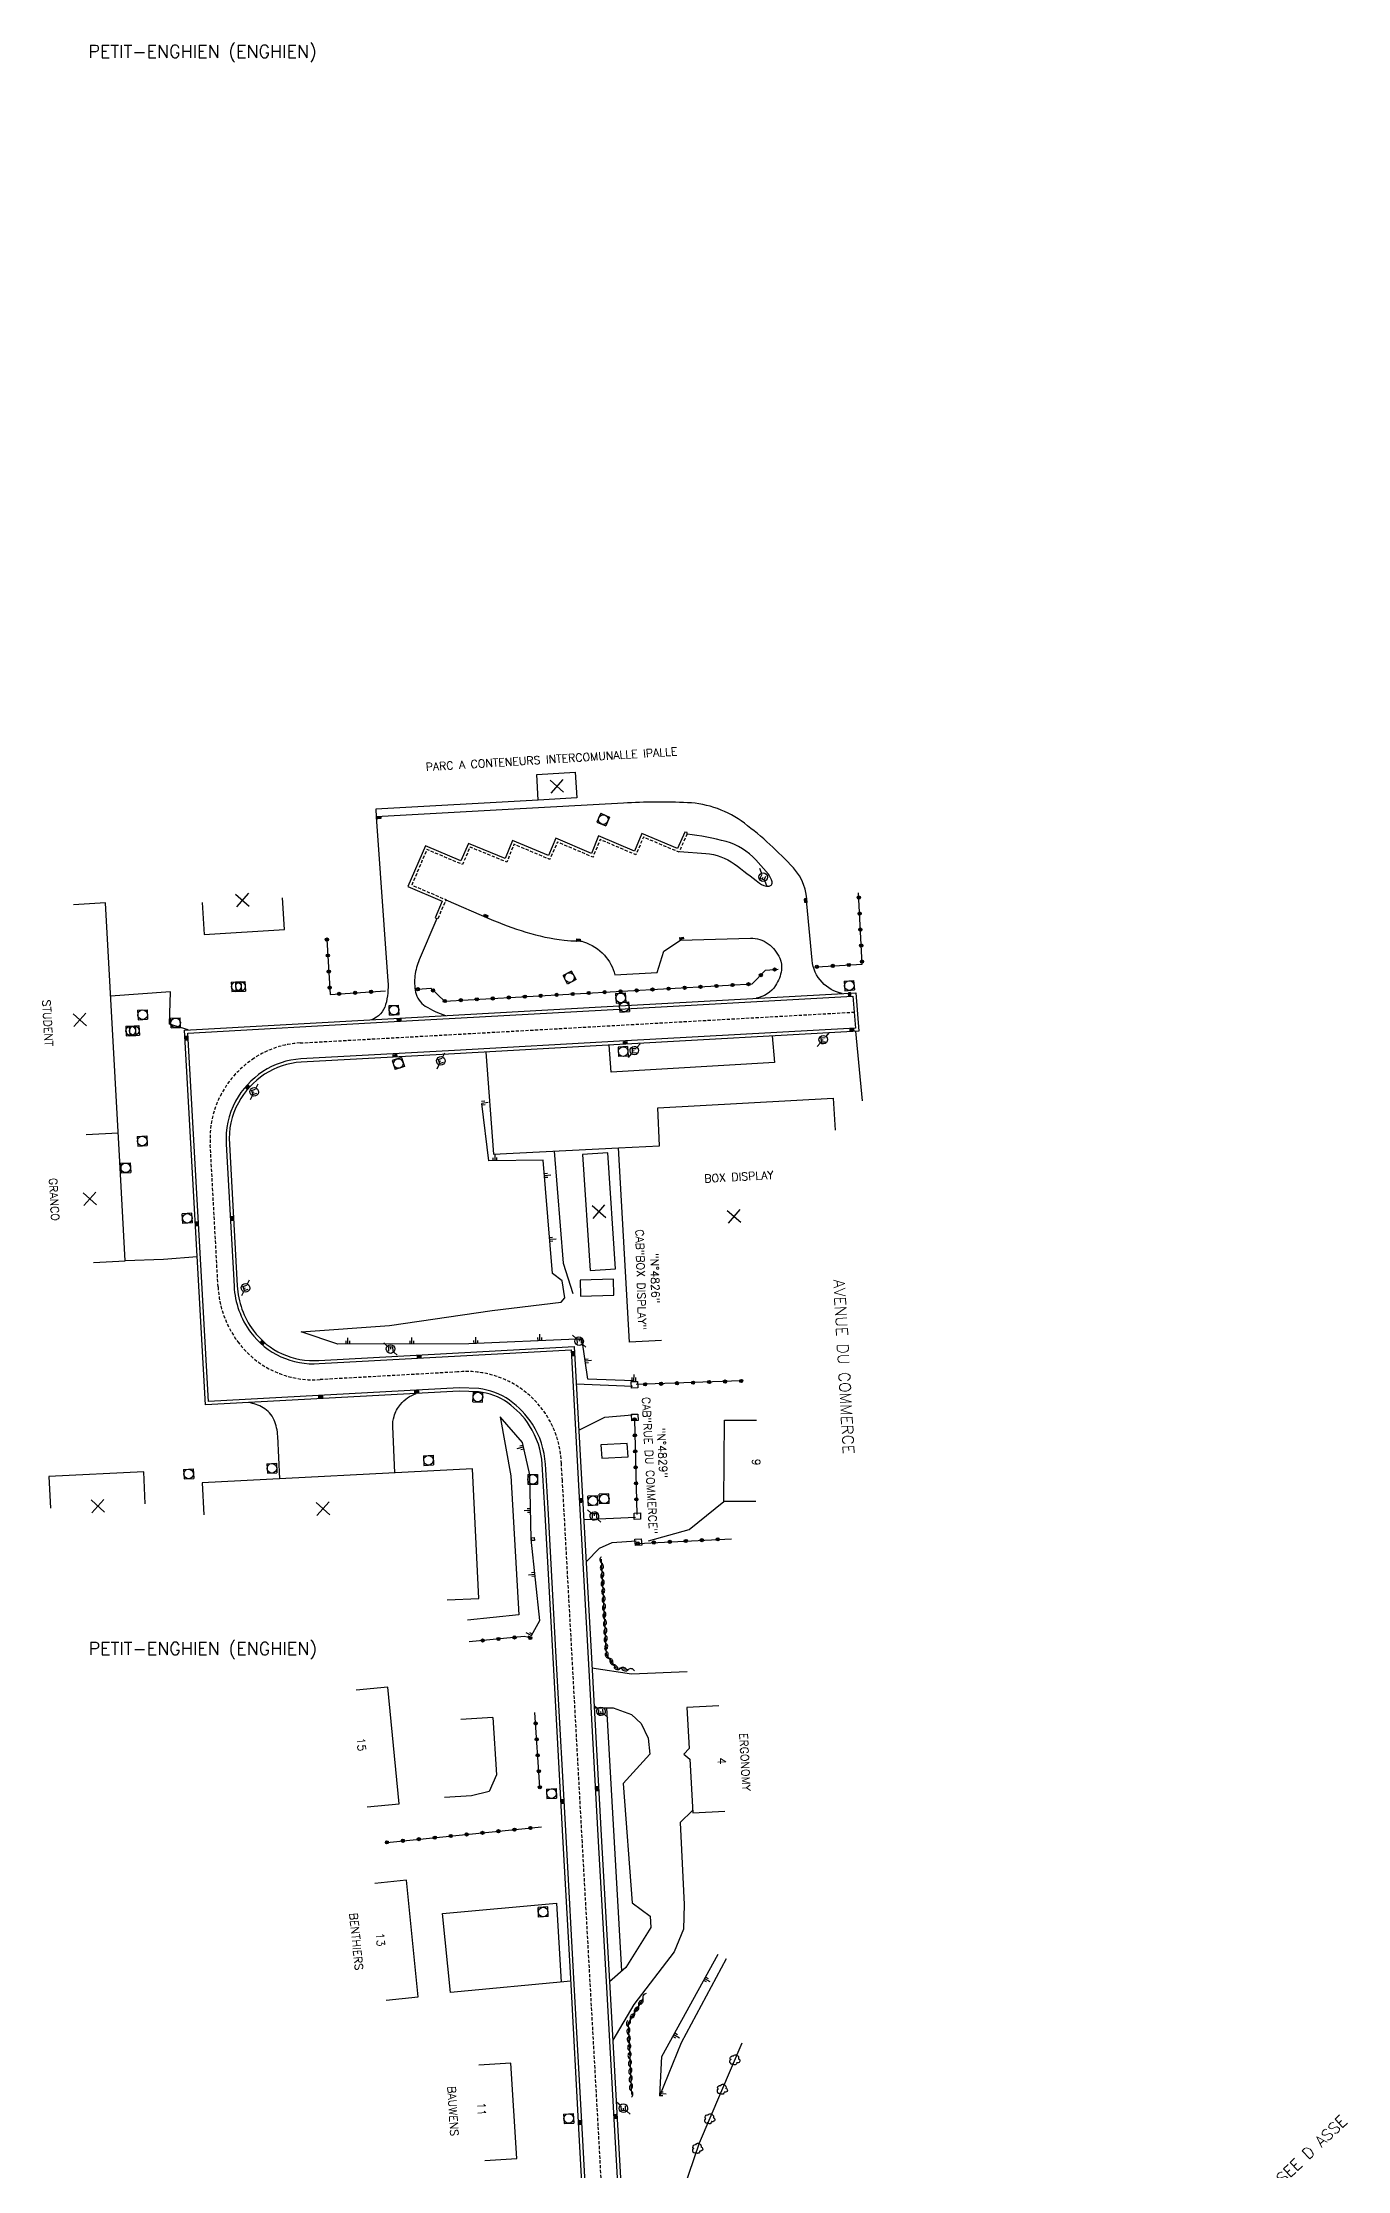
# Model space of a CAD drawing. Header units: millimetres. Extents: x 127000 to 128000, y 154000 to 154800.
# Drawn here: x 127506.8 to 127710.6, y 154406 to 154738.3 of the extents above; entities that cross this region are included whole.
import ezdxf
from ezdxf.enums import TextEntityAlignment as Align

# ---------------------------------------------------------------- set-up
doc = ezdxf.new("R2010")
doc.units = ezdxf.units.MM
doc.linetypes.add('DASHED', pattern=[0.75, 0.5, -0.25])
doc.layers.get('0').update_dxf_attribs({"linetype": 'CONTINUOUS'})
for name, color, linetype in [('W0001', 6, 'DASHED'), ('W0008', 7, 'CONTINUOUS'), ('W0100', 7, 'CONTINUOUS'), ('W0112', 1, 'DASHED'), ('W0211', 2, 'CONTINUOUS'), ('W0300', 7, 'CONTINUOUS'), ('W0302', 3, 'CONTINUOUS'), ('W0310', 3, 'CONTINUOUS'), ('W0322', 7, 'CONTINUOUS'), ('W0330', 7, 'CONTINUOUS'), ('W0334', 7, 'CONTINUOUS'), ('W0400', 7, 'CONTINUOUS'), ('W0420', 7, 'CONTINUOUS'), ('W0471', 7, 'CONTINUOUS'), ('W0980', 7, 'CONTINUOUS'), ('W0984', 7, 'CONTINUOUS'), ('W0989', 7, 'CONTINUOUS'), ('W0991', 7, 'CONTINUOUS'), ('W1102', 7, 'CONTINUOUS')]:
    doc.layers.add(name, color=color, linetype=linetype)
doc.styles.get("Standard").update_dxf_attribs({"font": 'romans.shx', "width": 0.85})

# ---------------------------------------------------------------- blocks, each defined once
blk = doc.blocks.new('T300')
for p, q in [((-0.8, 0.51), (-0.86, 0.34)), ((-0.86, 0.34), (-0.86, 0.17)), ((-0.86, 0.17), (-0.74, 0.06)), ((-0.69, 0.63), (-0.8, 0.51)), ((-0.8, -0.06), (-0.74, 0.06)), ((-0.74, 0.06), (-0.69, 0.11)), ((-0.57, 0.69), (-0.69, 0.63)), ((-0.46, 0.69), (-0.57, 0.69)), ((-0.29, 0.63), (-0.46, 0.69)), ((-0.29, 0.63), (-0.17, 0.74)), ((-0.23, 0.57), (-0.29, 0.63)), ((-0.17, 0.74), (-0.06, 0.8)), ((-0.06, 0.8), (0.06, 0.8)), ((0.06, 0.8), (0.23, 0.74)), ((0.23, 0.74), (0.34, 0.63)), ((0.34, 0.63), (0.4, 0.51)), ((0.46, 0.46), (0.34, 0.46)), ((0.4, 0.51), (0.4, 0.46)), ((0.57, 0.4), (0.46, 0.46)), ((0.57, 0.4), (0.69, 0.29)), ((0.69, 0.29), (0.74, 0.17)), ((0.74, 0.06), (0.69, -0.17)), ((0.74, 0.17), (0.74, 0.06)), ((-0.8, -0.17), (-0.8, -0.06)), ((-0.8, -0.23), (-0.8, -0.17)), ((-0.74, -0.34), (-0.8, -0.23)), ((-0.69, -0.4), (-0.74, -0.34)), ((-0.51, -0.46), (-0.69, -0.4)), ((-0.4, -0.46), (-0.51, -0.46)), ((-0.4, -0.46), (-0.34, -0.46)), ((-0.34, -0.46), (-0.34, -0.4)), ((-0.34, -0.51), (-0.34, -0.46)), ((-0.29, -0.63), (-0.34, -0.51)), ((-0.17, -0.74), (-0.29, -0.63)), ((-0.06, -0.8), (-0.17, -0.74)), ((0.06, -0.8), (-0.06, -0.8)), ((0.17, -0.74), (0.06, -0.8)), ((0.23, -0.69), (0.17, -0.74)), ((0.29, -0.46), (0.23, -0.46)), ((0.29, -0.63), (0.23, -0.69)), ((0.46, -0.4), (0.29, -0.46)), ((0.34, -0.51), (0.29, -0.63)), ((0.34, -0.51), (0.34, -0.46)), ((0.57, -0.34), (0.46, -0.4)), ((0.63, -0.29), (0.57, -0.34)), ((0.69, -0.17), (0.63, -0.29))]:
    blk.add_line(p, q)
blk = doc.blocks.new('t991o')
at = {"color": 0, "linetype": 'Continuous'}
for p, q in [((-1, 1), (1, -1)), ((-1, -1), (1, 1))]:
    blk.add_line(p, q, dxfattribs=at)
blk = doc.blocks.new('T471')
for p, q in [((-0.333334, 0.333334), (-0.333334, -0.333334)), ((-0.333334, 0.333334), (0.333334, 0.333334)), ((-0.333334, 0), (0, 0)), ((0.500001, 0.500001), (1.000002, 1.000002)), ((-0.500001, -0.500001), (-1.000002, -1.000002)), ((-0.333334, -0.333334), (0.333334, -0.333334))]:
    blk.add_line(p, q)
blk.add_ellipse((0, 0), major_axis=(0.471405, 0.471405), ratio=1, start_param=5.4977871438, end_param=11.780972451)
blk = doc.blocks.new('T400')
for p, q in [((-0.15, 0.3), (0.15, 0.3)), ((-0.15, -0.25), (-0.15, 0.3)), ((-0.15, 0.15), (0.15, 0.15)), ((-0.15, 0), (0.15, 0)), ((0.15, 0.3), (0.15, -0.25)), ((-0.15, -0.15), (0.15, -0.15)), ((-0.15, -0.25), (-0.15, -0.3)), ((-0.15, -0.3), (0.15, -0.3)), ((0.15, -0.3), (0.15, -0.25))]:
    blk.add_line(p, q)
blk = doc.blocks.new('T420')
for p, q in [((0.75, 0.75), (-0.75, 0.75)), ((-0.75, 0.75), (-0.75, -0.75)), ((0.75, 0.75), (0.75, -0.75)), ((0.75, -0.75), (-0.75, -0.75))]:
    blk.add_line(p, q)
blk.add_ellipse((0, 0), major_axis=(-0.53, 0.53), ratio=1, start_param=3.926991, end_param=10.210176)
blk = doc.blocks.new('t112o')
at = {"color": 0, "linetype": 'Continuous'}
for p, q in [((-0.5, 0.5), (0.5, 0.5)), ((-0.5, -0.5), (-0.5, 0.5)), ((0.5, 0.5), (0.5, -0.5)), ((0.5, -0.5), (-0.5, -0.5))]:
    blk.add_line(p, q, dxfattribs=at)
blk = doc.blocks.new('t211o')
at = {"color": 0, "linetype": 'Continuous'}
for p, q in [((-0.29, 0.5), (-0.29, 0)), ((0, 1), (0, 0)), ((0.29, 0.5), (0.29, 0))]:
    blk.add_line(p, q, dxfattribs=at)
blk = doc.blocks.new('t310o')
at = {"color": 0, "linetype": 'Continuous'}
for centre, start, end in [((-0.5, 0.38), 216.8699, 323.1304), ((0.5, -0.37), 36.8699, 143.1303)]:
    blk.add_arc(centre, 0.625, start, end, dxfattribs=at)
blk = doc.blocks.new('t322o')
at = {"color": 0, "linetype": 'Continuous'}
for radius in [0.25, 0.15]:
    blk.add_circle((0, 0), radius, dxfattribs=at)

msp = doc.modelspace()

# ---------------------------------------------------------------- linework, layer by layer
at = {"layer": 'W0001'}
msp.add_lwpolyline([(127597.1, 154223.18), (127598.22, 154265.76, 0.007333), (127599.21, 154280.63, 0.024583), (127599.28, 154303.68), (127598.26, 154325.83), (127596.18, 154366.61), (127593.62, 154412.92), (127591.14, 154457.18), (127588.03, 154513.7), (127587.87, 154516.36, 0.434401), (127571.65, 154530.68), (127558.17, 154529.92), (127550.2, 154529.48, -0.257329), (127537.33, 154535.39, -0.146468), (127534.25, 154543.95), (127533.04, 154566.09, -0.144999), (127534.79, 154574.16, -0.121712), (127539.87, 154579.67, -0.133002), (127547.05, 154582.06), (127633.66, 154586.88)], format="xyb", dxfattribs=at)
at = {"layer": 'W0008', "flags": 128}
msp.add_lwpolyline([(127593.62, 154366.57), (127591.11, 154412.55), (127589.88, 154435.03), (127588.66, 154457.2), (127587.07, 154486.12), (127585.78, 154509.4, 0.001546), (127585.38, 154516.29, 0.127841), (127583.34, 154522.53, 0.096198), (127579.77, 154526.26, 0.129954), (127574.96, 154528.07), (127571.89, 154528.19), (127532.75, 154526.05), (127529.54, 154583.59), (127560.8, 154585.34), (127594.09, 154587.21), (127633.39, 154589.39), (127633.79, 154584.39), (127596.95, 154582.33), (127571.15, 154580.87), (127547.19, 154579.56, 0.133516), (127541.24, 154577.59, 0.1212), (127536.98, 154572.96, 0.146007), (127535.53, 154566.25), (127536.75, 154544.08, 0.146468), (127539.34, 154536.88, 0.257816), (127550.04, 154531.98), (127589.41, 154534.12), (127590.61, 154511.99), (127592.11, 154485.04), (127593.63, 154457.32), (127594.88, 154435.46), (127596.12, 154413.06), (127597.62, 154386.37)], format="xyb", dxfattribs=at)
at = {"layer": 'W0100'}
for p, q in [((127577.15, 154476.72), (127572.16, 154476.4)), ((127577.15, 154476.72), (127577.73, 154467.74)), ((127607, 154470.98), (127607.83, 154471.88)), ((127607, 154470.98), (127607.92, 154470.19)), ((127577.73, 154467.74), (127576.59, 154465.17)), ((127573.81, 154464.47), (127569.62, 154464.21)), ((127576.59, 154465.17), (127573.81, 154464.47))]:
    msp.add_line(p, q, dxfattribs=at)
for points in [[(127590.03, 154624.35), (127590.28, 154620.36), (127584.26, 154619.98), (127584.01, 154623.97)], [(127592.34, 154546.54), (127596.34, 154546.81), (127595.14, 154564.92), (127591.14, 154564.65)], [(127590.79, 154545.03), (127590.86, 154542.53), (127596.06, 154542.68), (127595.99, 154545.18)], [(127594.16, 154517.19), (127598.27, 154517.4), (127598.16, 154519.5), (127594.05, 154519.29)]]:
    msp.add_lwpolyline(points, close=True, dxfattribs=at)
for points in [[(127514.78, 154547.75), (127519.77, 154548.02), (127518.93, 154563.48), (127516.66, 154603.94), (127511.66, 154603.66)], [(127531.78, 154604.02), (127532.07, 154599.03), (127544.62, 154599.76), (127544.33, 154604.75)], [(127603.5, 154535.59), (127598.51, 154535.31), (127596.81, 154565.66), (127603.17, 154566.02), (127602.91, 154571.95), (127630.32, 154573.44), (127630.6, 154568.45)], [(127618.25, 154510.44), (127613.25, 154510.47), (127613.33, 154523.17), (127618.33, 154523.14)], [(127570.01, 154495.07), (127575, 154495.32), (127573.97, 154515.53), (127531.79, 154513.37), (127532.05, 154508.38)], [(127522.89, 154510.08), (127522.65, 154515.07), (127507.83, 154514.37), (127508.06, 154509.38)], [(127557.55, 154462.74), (127562.52, 154463.22), (127560.79, 154481.44), (127555.81, 154480.96)], [(127612.47, 154478.55), (127607.47, 154478.27), (127607.83, 154471.88), (127607, 154470.98), (127607.92, 154470.19), (127608.38, 154461.8), (127613.38, 154462.08)], [(127560.52, 154432.58), (127565.5, 154433.07), (127563.7, 154451.28), (127558.73, 154450.79)], [(127575.91, 154407.51), (127580.9, 154407.81), (127579.99, 154422.74), (127575, 154422.43)]]:
    msp.add_lwpolyline(points, dxfattribs=at)
at = {"layer": 'W0112', "flags": 128}
msp.add_lwpolyline([(127607.5, 154614.72), (127606.24, 154611.86), (127600.68, 154614.2), (127599.49, 154611.45), (127593.92, 154613.83), (127592.79, 154611.08), (127587.24, 154613.45), (127586.06, 154610.73), (127580.46, 154613.09), (127579.34, 154610.31), (127573.61, 154612.65), (127572.4, 154609.94), (127566.86, 154612.28), (127564.5, 154606.73), (127569.84, 154604.45), (127568.57, 154601.46), (127568.42, 154601.52)], dxfattribs=at)
at = {"layer": 'W0211'}
for points in [[(127547.24, 154536.94), (127561.03, 154537.92), (127577.05, 154540.3), (127587.81, 154541.56), (127588.41, 154542.28), (127588.01, 154544.91), (127586.46, 154546.03), (127585.02, 154563.76), (127576.52, 154563.63), (127575.43, 154572.62)], [(127586.72, 154565.16), (127588.17, 154547.69), (127589.65, 154542.91)], [(127599.15, 154529.3), (127591.99, 154529.53), (127591.11, 154535.64), (127590.22, 154535.82), (127573.42, 154535.05), (127552.94, 154535.02), (127547.24, 154536.94)], [(127578.32, 154523.66), (127579.98, 154514.45), (127581.2, 154492.72), (127573.19, 154491.9)], [(127583.2, 154489.49), (127584.49, 154491.85), (127583.13, 154504.54), (127582.96, 154514.6), (127581.78, 154519.68), (127578.32, 154523.66)], [(127603.22, 154417.62), (127603.57, 154423.77), (127612.37, 154439.76)], [(127603.22, 154417.62), (127606.62, 154425.93), (127613.65, 154439.07)]]:
    msp.add_lwpolyline(points, dxfattribs=at)
at = {"layer": 'W0302'}
msp.add_lwpolyline([(127601.88, 154380.46), (127604.38, 154395.46), (127609.43, 154410.27), (127616.1, 154425.89)], dxfattribs=at)
at = {"layer": 'W0310'}
for points in [[(127598.29, 154484.17), (127596.37, 154484.48), (127594.93, 154486.53), (127594.13, 154501.46)], [(127600.6, 154432.75), (127598.28, 154428.97), (127598.79, 154417.82)]]:
    msp.add_lwpolyline(points, dxfattribs=at)
at = {"layer": 'W0322'}
for points in [[(127627.76, 154593.96), (127634.83, 154594.37), (127634.28, 154605.5)], [(127551.25, 154598.21), (127551.75, 154589.64), (127560.42, 154590.21)], [(127565.46, 154590.46), (127567.46, 154590.6), (127569.61, 154588.6), (127617.68, 154591.28), (127619.74, 154593.42), (127621.71, 154593.58)], [(127615.93, 154529.27), (127599.54, 154528.7)], [(127599.29, 154523.27), (127599.63, 154508.44)], [(127599.8, 154503.9), (127614.43, 154504.63)], [(127583.01, 154489.13), (127582.08, 154489.36), (127573.46, 154488.52)], [(127584.5, 154465.81), (127583.74, 154477.5)], [(127560.63, 154457.2), (127584.75, 154459.61)]]:
    msp.add_lwpolyline(points, dxfattribs=at)
at = {"layer": 'W0330'}
msp.add_lwpolyline([(127597.31, 154437.13), (127594.98, 154478.22)], dxfattribs=at)
at = {"layer": 'W0334', "flags": 128}
for points in [[(127631.73, 154589.79, -0.154338), (127628.57, 154591.54, -0.168357), (127627.02, 154594.98), (127626.21, 154603.79, 0.193416), (127624.1, 154609.4, 0.044973), (127616.44, 154616.38, 0.152861), (127607.56, 154619.59, 0.024469), (127597.56, 154619.53), (127579.57, 154618.54), (127558.95, 154617.37), (127560.78, 154591.69, -0.085139), (127560.42, 154588.07, -0.245265), (127558.21, 154585.69, 4.383136)], [(127606.29, 154611.97), (127610.41, 154611.65, -0.138458), (127614.86, 154610.02, -0.011298), (127618.79, 154607.03, 0.187837), (127620.29, 154606.57, 0.468974), (127620.77, 154607.23, 0.088144), (127620.21, 154608.45), (127618.23, 154610.65, 0.143082), (127613.61, 154613.51, 0.042432), (127607.49, 154614.65), (127607.52, 154614.96), (127607.12, 154614.98), (127606.01, 154612.44), (127600.44, 154614.78), (127599.26, 154612.04), (127593.68, 154614.43), (127592.55, 154611.68), (127587.01, 154614.04), (127585.83, 154611.32), (127580.22, 154613.68), (127579.09, 154610.9), (127573.38, 154613.23), (127572.17, 154610.52), (127566.63, 154612.87), (127563.91, 154606.49), (127569.25, 154604.22), (127568.15, 154601.62), (127568.42, 154601.52), (127565.67, 154595.06, 0.068347), (127564.99, 154592.56, 0.085201), (127565.1, 154590.01, 0.202885), (127566.62, 154587.83, 0.05716), (127569.75, 154586.34, 0.920602)], [(127569.83, 154604.44), (127576.56, 154601.51, 0.028292), (127582.34, 154599.38, 0.043005), (127588.29, 154598.1, 0.041007), (127590.37, 154598.01, -0.087019), (127591.3, 154597.88, -0.131931), (127594.6, 154595.76, -0.127823), (127596.2, 154592.7), (127602.8, 154593.09), (127603.85, 154596.38), (127606.47, 154598.1), (127617.39, 154598.42, -0.167178), (127620.16, 154597.56, -0.132437), (127621.96, 154595.3, -0.13649), (127622.22, 154593.45, -0.113254), (127621.31, 154591.02, -0.208493), (127618.29, 154589.05, -0.465022)], [(127593.12, 154366.54), (127590.61, 154412.52), (127589.38, 154435), (127588.16, 154457.17), (127586.57, 154486.09), (127585.28, 154509.37, 0.001546), (127584.88, 154516.26, 0.127841), (127582.91, 154522.26, 0.096198), (127579.48, 154525.86, 0.129553), (127574.92, 154527.57), (127571.89, 154527.69), (127532.28, 154525.53), (127529.01, 154584.06), (127560.78, 154585.83), (127594.06, 154587.71), (127633.85, 154589.91), (127634.33, 154583.92), (127596.98, 154581.83), (127571.17, 154580.37), (127547.21, 154579.06, 0.133516), (127541.52, 154577.17, 0.1212), (127537.42, 154572.72, 0.146131), (127536.03, 154566.28), (127537.25, 154544.11, 0.146468), (127539.74, 154537.18, 0.257931), (127550, 154532.48), (127589.88, 154534.65), (127591.11, 154512.02), (127592.61, 154485.07), (127594.13, 154457.35), (127595.38, 154435.48), (127596.62, 154413.09), (127598.12, 154386.4)], [(127543.91, 154513.99), (127543.58, 154520.65, 0.087451), (127543, 154523.17, 0.163902), (127541.29, 154525.1, 0.093609), (127539.03, 154525.89, 1.692564)], [(127561.84, 154514.91), (127561.54, 154522.17, -0.08245), (127561.73, 154523.72, -0.102455), (127562.75, 154525.62, -0.131749), (127565.18, 154527.32, -1.41534)]]:
    msp.add_lwpolyline(points, format="xyb", dxfattribs=at)
at = {"layer": 'W0334'}
for points in [[(127584.26, 154619.98), (127558.88, 154618.56), (127558.95, 154617.37)], [(127529.6, 154584.1), (127526.65, 154585.02), (127526.8, 154590.06), (127517.47, 154589.38)], [(127620.79, 154583.16), (127621.13, 154578.99), (127595.63, 154577.5), (127595.35, 154581.74)], [(127634.87, 154573.05), (127633.84, 154583.89)], [(127576.09, 154580.65), (127577.28, 154564.69), (127596.81, 154565.66)], [(127530.99, 154548.65), (127525.72, 154548.23), (127519.77, 154548.02)], [(127598.97, 154528.42), (127590.2, 154528.77)], [(127590.59, 154521.57), (127594.64, 154523.63), (127598.91, 154523.99)], [(127601.47, 154504.32), (127607.84, 154506.08), (127613.25, 154510.47)], [(127599.46, 154507.97), (127591.35, 154507.58)], [(127591.72, 154501.01), (127593.8, 154503.16), (127595.79, 154504.04), (127599.55, 154504.3)], [(127592.64, 154484.49), (127598.84, 154483.51), (127607.5, 154483.91)], [(127593.12, 154478.2), (127595.97, 154478.23), (127598.81, 154477.18), (127600.33, 154475.78), (127601.41, 154473.47), (127601.67, 154470.99), (127597.54, 154466.42), (127598.94, 154447.77), (127601.75, 154445.69), (127601.81, 154443.93), (127597.91, 154437.68), (127595.39, 154435.4)], [(127608.36, 154462.16), (127606.44, 154460.31), (127607.05, 154447.49), (127606.94, 154443.64), (127605.48, 154440.12), (127599.19, 154431.86), (127595.89, 154426.3)], [(127589.35, 154435.51), (127570.57, 154433.75), (127569.32, 154446.11), (127587.1, 154447.72), (127587.82, 154435.37)]]:
    msp.add_lwpolyline(points, dxfattribs=at)
msp.add_lwpolyline([(127583.66, 154504.35), (127583.22, 154504.33), (127583.19, 154504.78), (127583.64, 154504.8)], close=True, dxfattribs=at)
at = {"layer": 'W1102'}
msp.add_line((127518.67, 154567.97), (127513.68, 154567.69), dxfattribs=at)

# ---------------------------------------------------------------- block references
at = {"layer": 'W0112'}
for p, rotation in [((127599.28, 154528.68), 182.00585388228), ((127599.33, 154523.58), 182.00585388228), ((127599.72, 154508.16), 271.342678310404), ((127599.88, 154504.09), 3.95432447874149)]:
    msp.add_blockref('t112o', p, dxfattribs=dict(at, rotation=rotation))
at = {"layer": 'W0211'}
for p, rotation in [((127575.43, 154572.62), 276.937907025537), ((127577.47, 154563.65), 0.8971217343447191), ((127585.22, 154561.32), 274.622452186311), ((127586.03, 154551.36), 274.622452186311), ((127554.48, 154535.02), 0.09986560245390583), ((127564.48, 154535.04), 0.09986560245390583), ((127574.48, 154535.1), 2.62001144943329), ((127584.47, 154535.56), 2.62001144943329), ((127591.58, 154532.34), 278.157138692334), ((127599.15, 154529.3), 358.1956711853379), ((127581.95, 154518.97), 103.033802168214), ((127583.05, 154509.08), 90.9557613618719), ((127583.71, 154499.12), 96.13839412743653), ((127583.2, 154489.49), 61.31575216804101), ((127610.25, 154435.9), 241.180003757688), ((127605.43, 154427.13), 241.180003757688), ((127603.23, 154417.91), 266.665283600389)]:
    msp.add_blockref('t211o', p, dxfattribs=dict(at, rotation=rotation))
at = {"layer": 'W0300'}
for p, rotation in [((127614.99, 154423.28), 66.8684255861749), ((127613.03, 154418.68), 66.8684255861749), ((127611.06, 154414.08), 66.8684255861749), ((127609.16, 154409.46), 71.15460973531891)]:
    msp.add_blockref('T300', p, dxfattribs=dict(at, rotation=rotation))
at = {"layer": 'W0310'}
for p, rotation in [((127594.16, 154500.81), 93.05924962229605), ((127594.23, 154499.56), 93.05924962229605), ((127594.3, 154498.31), 93.05924962229605), ((127594.36, 154497.06), 93.05924962229605), ((127594.43, 154495.82), 93.05924962229605), ((127594.5, 154494.57), 93.05924962229605), ((127594.56, 154493.32), 93.05924962229605), ((127594.63, 154492.07), 93.05924962229605), ((127594.7, 154490.82), 93.05924962229605), ((127594.76, 154489.57), 93.05924962229605), ((127594.83, 154488.33), 93.05924962229605), ((127595.33, 154485.96), 125.21605204342), ((127594.9, 154487.08), 93.05924962229605), ((127596.05, 154484.94), 125.21605204342), ((127597.06, 154484.37), 170.686633328193), ((127598.29, 154484.17), 170.686633328193), ((127599.94, 154431.68), 238.41596317287), ((127600.6, 154432.75), 238.41596317287), ((127598.64, 154429.55), 238.41596317287), ((127598.3, 154428.4), 272.619247229827), ((127599.29, 154430.62), 238.41596317287), ((127598.36, 154427.15), 272.619247229827), ((127598.42, 154425.91), 272.619247229827), ((127598.48, 154424.66), 272.619247229827), ((127598.53, 154423.41), 272.619247229827), ((127598.59, 154422.16), 272.619247229827), ((127598.65, 154420.91), 272.619247229827), ((127598.7, 154419.66), 272.619247229827), ((127598.76, 154418.41), 272.619247229827)]:
    msp.add_blockref('t310o', p, dxfattribs=dict(at, rotation=rotation))
at = {"layer": 'W0322'}
for p, rotation in [((127634.32, 154604.77), 92.81135755317996), ((127634.44, 154602.27), 92.81135755317996), ((127551.25, 154598.21), 273.323103246061), ((127634.56, 154599.78), 92.81135755317996), ((127551.39, 154595.72), 273.323103246061), ((127634.69, 154597.28), 92.81135755317996), ((127634.81, 154594.78), 92.81135755317996), ((127551.54, 154593.22), 273.323103246061), ((127619.01, 154592.65), 46.06300324172849), ((127621.17, 154593.54), 4.55435706251056), ((127627.76, 154593.96), 3.31475101355563), ((127630.25, 154594.1), 3.31475101355563), ((127632.75, 154594.25), 3.31475101355563), ((127551.68, 154590.72), 273.323103246061), ((127553.16, 154589.74), 3.758142917552828), ((127555.66, 154589.9), 3.758142917552828), ((127558.15, 154590.06), 3.758142917552828), ((127565.46, 154590.46), 3.975894198397688), ((127567.82, 154590.27), 317.060647475328), ((127569.66, 154588.61), 3.185124060600751), ((127572.16, 154588.75), 3.185124060600751), ((127574.66, 154588.88), 3.185124060600751), ((127577.15, 154589.02), 3.185124060600751), ((127579.65, 154589.16), 3.185124060600751), ((127582.15, 154589.3), 3.185124060600751), ((127584.64, 154589.44), 3.185124060600751), ((127587.14, 154589.58), 3.185124060600751), ((127589.63, 154589.72), 3.185124060600751), ((127592.13, 154589.86), 3.185124060600751), ((127594.63, 154590), 3.185124060600751), ((127597.12, 154590.13), 3.185124060600751), ((127599.62, 154590.27), 3.185124060600751), ((127602.11, 154590.41), 3.185124060600751), ((127604.61, 154590.55), 3.185124060600751), ((127607.11, 154590.69), 3.185124060600751), ((127609.6, 154590.83), 3.185124060600751), ((127612.1, 154590.97), 3.185124060600751), ((127614.6, 154591.11), 3.185124060600751), ((127617.09, 154591.25), 3.185124060600751), ((127600.94, 154528.75), 182.005853882279), ((127603.44, 154528.83), 182.005853882279), ((127605.93, 154528.92), 182.005853882279), ((127608.43, 154529.01), 182.005853882279), ((127610.93, 154529.1), 182.005853882279), ((127613.43, 154529.18), 182.005853882279), ((127615.93, 154529.27), 182.005853882279), ((127599.29, 154523.27), 271.342678310404), ((127599.35, 154520.77), 271.342678310404), ((127599.4, 154518.28), 271.342678310404), ((127599.46, 154515.78), 271.342678310404), ((127599.52, 154513.28), 271.342678310404), ((127599.58, 154510.78), 271.342678310404), ((127599.8, 154503.9), 2.85218970367793), ((127602.3, 154504.03), 2.85218970367793), ((127604.79, 154504.15), 2.85218970367793), ((127607.29, 154504.28), 2.85218970367793), ((127609.79, 154504.4), 2.85218970367793), ((127612.28, 154504.53), 2.85218970367793), ((127575.57, 154488.73), 185.588238590414), ((127578.05, 154488.97), 185.588238590414), ((127580.54, 154489.21), 185.588238590414), ((127583.01, 154489.13), 165.779948520938), ((127583.85, 154475.78), 93.72919177843332), ((127584.01, 154473.29), 93.72919177843332), ((127584.17, 154470.79), 93.72919177843332), ((127584.34, 154468.3), 93.72919177843332), ((127584.5, 154465.81), 93.72919177843332), ((127573.07, 154458.44), 5.70861738039698), ((127575.55, 154458.69), 5.70861738039698), ((127578.04, 154458.94), 5.70861738039698), ((127580.53, 154459.19), 5.70861738039698), ((127583.02, 154459.44), 5.70861738039698), ((127560.63, 154457.2), 5.70861738039698), ((127563.12, 154457.45), 5.70861738039698), ((127565.6, 154457.7), 5.70861738039698), ((127568.09, 154457.94), 5.70861738039698), ((127570.58, 154458.19), 5.70861738039698)]:
    msp.add_blockref('t322o', p, dxfattribs=dict(at, rotation=rotation))
at = {"layer": 'W0400'}
for p, rotation in [((127559.37, 154617.25), 273.2551775748519), ((127576.08, 154601.91), 66.46826877828894), ((127626, 154604.3), 185.2449019070945), ((127590.52, 154598.11), 269.0965241999385), ((127606.62, 154598.4), 281.6886701386895), ((127632.86, 154589.63), 184.5881327651459), ((127562.49, 154585.69), 273.224409014512), ((127529.31, 154582.84), 3.944753794262705), ((127597.85, 154582.12), 93.22892142686645), ((127633.26, 154584.1), 93.22892142686645), ((127561.84, 154580.11), 275.8073588600721), ((127538.88, 154575.14), 318.4349789083755), ((127536.42, 154554.68), 4.165653894389063), ((127530.94, 154553.84), 3.197219115323965), ((127541.18, 154535.29), 45.43637193858878), ((127565.68, 154533.04), 92.97973163578214), ((127589.69, 154533.56), 2.345758203405035), ((127550.3, 154526.75), 90.61020832407924), ((127565.29, 154527.58), 91.22126502915567), ((127590.9, 154510.63), 2.345758203405035), ((127593.45, 154465.57), 183.2720325770459), ((127588.05, 154463.57), 183.2720325770459), ((127590.83, 154413.41), 183.2106562159007), ((127596.29, 154414.38), 183.2106562159007)]:
    msp.add_blockref('T400', p, dxfattribs=dict(at, rotation=rotation))
at = {"layer": 'W0420'}
for p, rotation in [((127594.4, 154616.95), 66.26279312108721), ((127537.11, 154590.87), 93.21025941470974), ((127537.75, 154590.88), 93.21025941470974), ((127589.14, 154592.28), 297.669163381747), ((127632.82, 154591.03), 94.58813276514587), ((127597.13, 154589.1), 94.58813276514587), ((127597.67, 154587.69), 94.58813276514587), ((127522.46, 154586.47), 93.14423467656889), ((127527.62, 154585.21), 183.224409014512), ((127561.74, 154587.19), 183.224409014512), ((127520.62, 154583.96), 93.14423467656889), ((127521.17, 154583.99), 93.14423467656889), ((127562.41, 154578.85), 18.34203823753471), ((127597.51, 154580.72), 3.22892142686646), ((127522.41, 154566.76), 93.14423467656889), ((127519.82, 154562.56), 93.14423467656889), ((127529.46, 154554.67), 273.1972191153239), ((127574.84, 154526.75), 177.764755246131), ((127529.66, 154514.75), 92.93844406486551), ((127542.66, 154515.64), 92.93844406486551), ((127567.11, 154516.88), 92.93844406486551), ((127583.38, 154513.9), 90.95576136187195), ((127592.8, 154510.57), 272.345758203405), ((127594.57, 154510.86), 272.345758203405), ((127586.32, 154464.83), 93.27203257704582), ((127585.02, 154446.32), 273.3558004878111), ((127589.01, 154414.07), 93.21065621590071)]:
    msp.add_blockref('T420', p, dxfattribs=dict(at, rotation=rotation))
at = {"layer": 'W0471'}
for p, rotation in [((127619.37, 154607.97), 66.26279312108721), ((127599.25, 154580.87), 3.22892142686646), ((127628.76, 154582.57), 3.22892142686646), ((127569.04, 154579.26), 18.34203823753471), ((127539.9, 154574.43), 18.34203823753471), ((127538.54, 154543.81), 18.34203823753471), ((127561.19, 154534.25), 272.345758203405), ((127590.63, 154535.49), 272.345758203405), ((127593.01, 154508.18), 272.345758203405), ((127594.05, 154477.66), 93.24227600866028), ((127597.55, 154415.69), 93.21065621590071)]:
    msp.add_blockref('T471', p, dxfattribs=dict(at, rotation=rotation))
at = {"layer": 'W0991'}
for p, rotation in [((127587.15, 154622.16), 273.5684511221425), ((127538.05, 154604.38), 273.3419671096456), ((127512.67, 154585.68), 3.210259414688847), ((127514.23, 154557.72), 3.159098161975658), ((127593.74, 154555.73), 3.799603790234318), ((127614.82, 154554.98), 273.7622303692224), ((127515.48, 154509.73), 272.7082614014017), ((127550.64, 154509.33), 272.9257998169545)]:
    msp.add_blockref('t991o', p, dxfattribs=dict(at, rotation=rotation))

# ---------------------------------------------------------------- texts
at = {"layer": 'W0980'}
for p in [(127531.83, 154736.79), (127531.86, 154487.33)]:
    msp.add_text('PETIT-ENGHIEN (ENGHIEN)', height=2, dxfattribs=at).set_placement(p, align=Align.MIDDLE)
at = {"layer": 'W0984'}
for s, rotation, p in [('PARC A CONTENEURS INTERCOMUNALLE IPALLE', 3.5685, (127586.33, 154626.39)), ('STUDENT', 273.2103, (127507.65, 154585.18)), ('BOX DISPLAY', 3.1244, (127615.59, 154561.17)), ('GRANCO', 273.1591, (127508.65, 154557.63)), ('CAB"BOX DISPLAY"', 271.5754, (127600.29, 154545.09)), ('"N%%D4826"', 271.5754, (127602.5, 154545.32)), ('CAB"RUE DU COMMERCE"', 273.1105, (127601.66, 154516.07)), ('"N%%D4829"', 273.1105, (127603.63, 154518.02)), ('ERGONOMY', 273.156, (127616.54, 154469.76)), ('BENTHIERS', 275.6262, (127555.84, 154441.71)), ('BAUWENS', 273.5098, (127570.94, 154415.22))]:
    msp.add_text(s, height=1.25, rotation=rotation, dxfattribs=at).set_placement(p, align=Align.MIDDLE)
at = {"layer": 'W0989'}
for s, rotation, p in [('AVENUE DU COMMERCE', 273.2107, (127631.98, 154531.5)), ('CHAUSSEE D ASSE', 43.7813, (127702.24, 154406.55))]:
    msp.add_text(s, height=1.75, rotation=rotation, dxfattribs=at).set_placement(p, align=Align.MIDDLE)
at = {"layer": 'W0991'}
for s, rotation, p in [('6', 89.6599, (127618.3, 154516.6)), ('15', 275.4408, (127556.63, 154472.51)), ('4', 273.156, (127612.92, 154469.92)), ('13', 275.6262, (127559.61, 154442.02)), ('11', 273.5098, (127575.42, 154415.54))]:
    msp.add_text(s, height=1.25, rotation=rotation, dxfattribs=at).set_placement(p, align=Align.MIDDLE)

doc.saveas('drawing.dxf')
